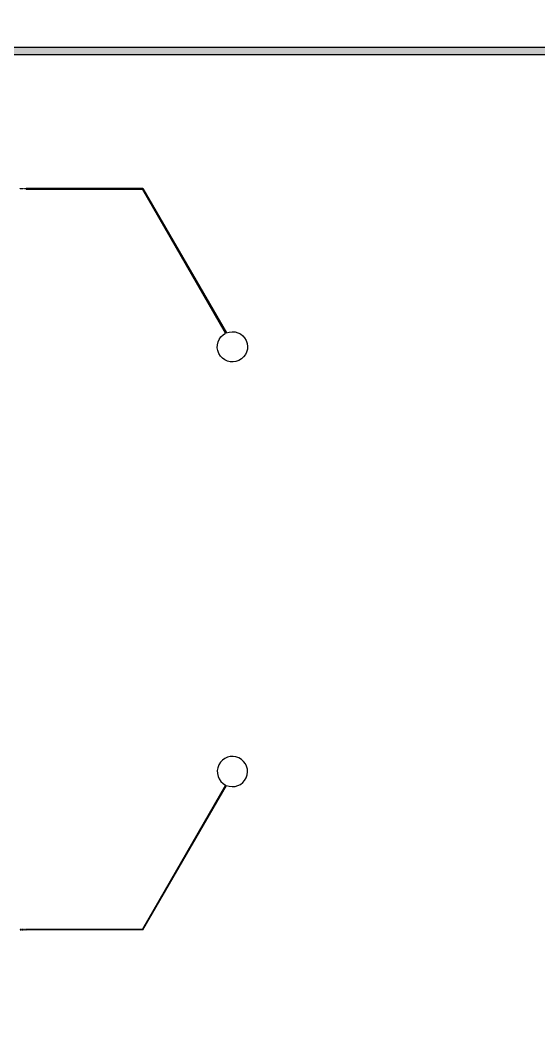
# Model space of a CAD drawing. Header units: inches. Extents: x 734146 to 834146, y 204695 to 304695.
# Drawn here: x 760509 to 767194, y 226775 to 239865 of the extents above; entities that cross this region are included whole.
import ezdxf

# ---------------------------------------------------------------- set-up
doc = ezdxf.new("R2010")
doc.units = ezdxf.units.IN
doc.header["$MEASUREMENT"] = 0

# ---------------------------------------------------------------- blocks, each defined once
blk = doc.blocks.new('*U43')
for points in [[(3870, 965), (2797, -892)], [(2803, -902), (3879, 961)], [(1297, -896), (1294, -896), (1294, -899), (1297, -899)], [(1297, -896), (1297, -892), (2797, -892)], [(2803, -902), (1297, -902), (1297, -899)]]:
    blk.add_lwpolyline(points)
for points in [[(1222, -896), (1222, -899), (1225, -899), (1225, -896)], [(1226, -896), (1226, -899), (1229, -899), (1229, -896)], [(1230, -896), (1230, -899), (1233, -899), (1233, -896)], [(1234, -896), (1234, -899), (1237, -899), (1237, -896)], [(1238, -896), (1238, -899), (1241, -899), (1241, -896)], [(1242, -896), (1242, -899), (1245, -899), (1245, -896)], [(1246, -896), (1246, -899), (1249, -899), (1249, -896)], [(1250, -896), (1250, -899), (1253, -899), (1253, -896)], [(1254, -896), (1254, -899), (1257, -899), (1257, -896)], [(1258, -896), (1258, -899), (1261, -899), (1261, -896)], [(1262, -896), (1262, -899), (1265, -899), (1265, -896)], [(1266, -896), (1266, -899), (1269, -899), (1269, -896)], [(1270, -896), (1270, -899), (1273, -899), (1273, -896)], [(1274, -896), (1274, -899), (1277, -899), (1277, -896)], [(1278, -896), (1278, -899), (1281, -899), (1281, -896)], [(1282, -896), (1282, -899), (1285, -899), (1285, -896)], [(1286, -896), (1286, -899), (1289, -899), (1289, -896)], [(1290, -896), (1290, -899), (1293, -899), (1293, -896)]]:
    blk.add_lwpolyline(points, close=True)
blk.add_arc((3957, 1140), 195, 246.2579, 243.309)
blk = doc.blocks.new('*U45')
at = {"color": 0, "linetype": 'ByBlock', "lineweight": -2, "transparency": 16777216}
blk.add_blockref('*U43', (0, 0), dxfattribs=at)
blk = doc.blocks.new('*U46')
for p, q in [((1294, -896), (1294, -899)), ((1297, -896), (1294, -896)), ((1294, -899), (1297, -899)), ((1297, -892), (2797, -892)), ((1297, -892), (1297, -896)), ((1297, -902), (1297, -899)), ((2803, -902), (1297, -902))]:
    blk.add_line(p, q)
for points in [[(3870, 965), (2797, -892)], [(2803, -902), (3879, 961)]]:
    blk.add_lwpolyline(points)
for points in [[(1222, -896), (1222, -899), (1225, -899), (1225, -896)], [(1228, -896), (1228, -899), (1231, -899), (1231, -896)], [(1234, -896), (1234, -899), (1237, -899), (1237, -896)], [(1240, -896), (1240, -899), (1243, -899), (1243, -896)], [(1246, -896), (1246, -899), (1249, -899), (1249, -896)], [(1252, -896), (1252, -899), (1255, -899), (1255, -896)], [(1258, -896), (1258, -899), (1261, -899), (1261, -896)], [(1264, -896), (1264, -899), (1267, -899), (1267, -896)], [(1270, -896), (1270, -899), (1273, -899), (1273, -896)], [(1276, -896), (1276, -899), (1279, -899), (1279, -896)], [(1282, -896), (1282, -899), (1285, -899), (1285, -896)], [(1288, -896), (1288, -899), (1291, -899), (1291, -896)]]:
    blk.add_lwpolyline(points, close=True)
blk.add_arc((3957, 1140), 195, 246.2579, 243.309)
blk = doc.blocks.new('*U44')
at = {"color": 0, "linetype": 'ByBlock', "lineweight": -2, "transparency": 16777216}
blk.add_blockref('*U46', (0, 0), dxfattribs=at)

msp = doc.modelspace()

# ---------------------------------------------------------------- hatches: boundary and pattern name
h = msp.add_hatch(color=256)
h.dxf.hatch_style = 1
h.paths.add_polyline_path([(813235, 251180), (813135, 251180), (813135, 240180), (813235, 240180)])
h.paths.add_polyline_path([(756378, 239518), (811378, 239518), (811378, 239418), (756378, 239418)])
h.paths.add_polyline_path([(813309, 238107), (813209, 238107), (813209, 227107), (813309, 227107)])
h.paths.add_polyline_path([(754463, 251180), (754363, 251180), (754363, 240180), (754463, 240180)])
h.paths.add_polyline_path([(754537, 238107), (754437, 238107), (754437, 227107), (754537, 227107)])
h.paths.add_polyline_path([(754537, 225027), (754437, 225027), (754437, 214027), (754537, 214027)])
h.paths.add_polyline_path([(756452, 226444), (811452, 226444), (811452, 226344), (756452, 226344)])
h.paths.add_polyline_path([(813309, 225027), (813209, 225027), (813209, 214027), (813309, 214027)])
h.paths.add_polyline_path([(756452, 213365), (811452, 213365), (811452, 213265), (756452, 213265)])

# ---------------------------------------------------------------- linework, layer by layer
msp.add_lwpolyline([(756378, 239518), (811378, 239518), (811378, 239418), (756378, 239418)], close=True)
msp.add_circle((784146, 254695), 50000)

# ---------------------------------------------------------------- block references
at = {"xscale": -1, "rotation": 180}
msp.add_blockref('*U45', (759287, 236796), dxfattribs=at)
msp.add_blockref('*U44', (759287, 229041))

doc.saveas('drawing.dxf')
